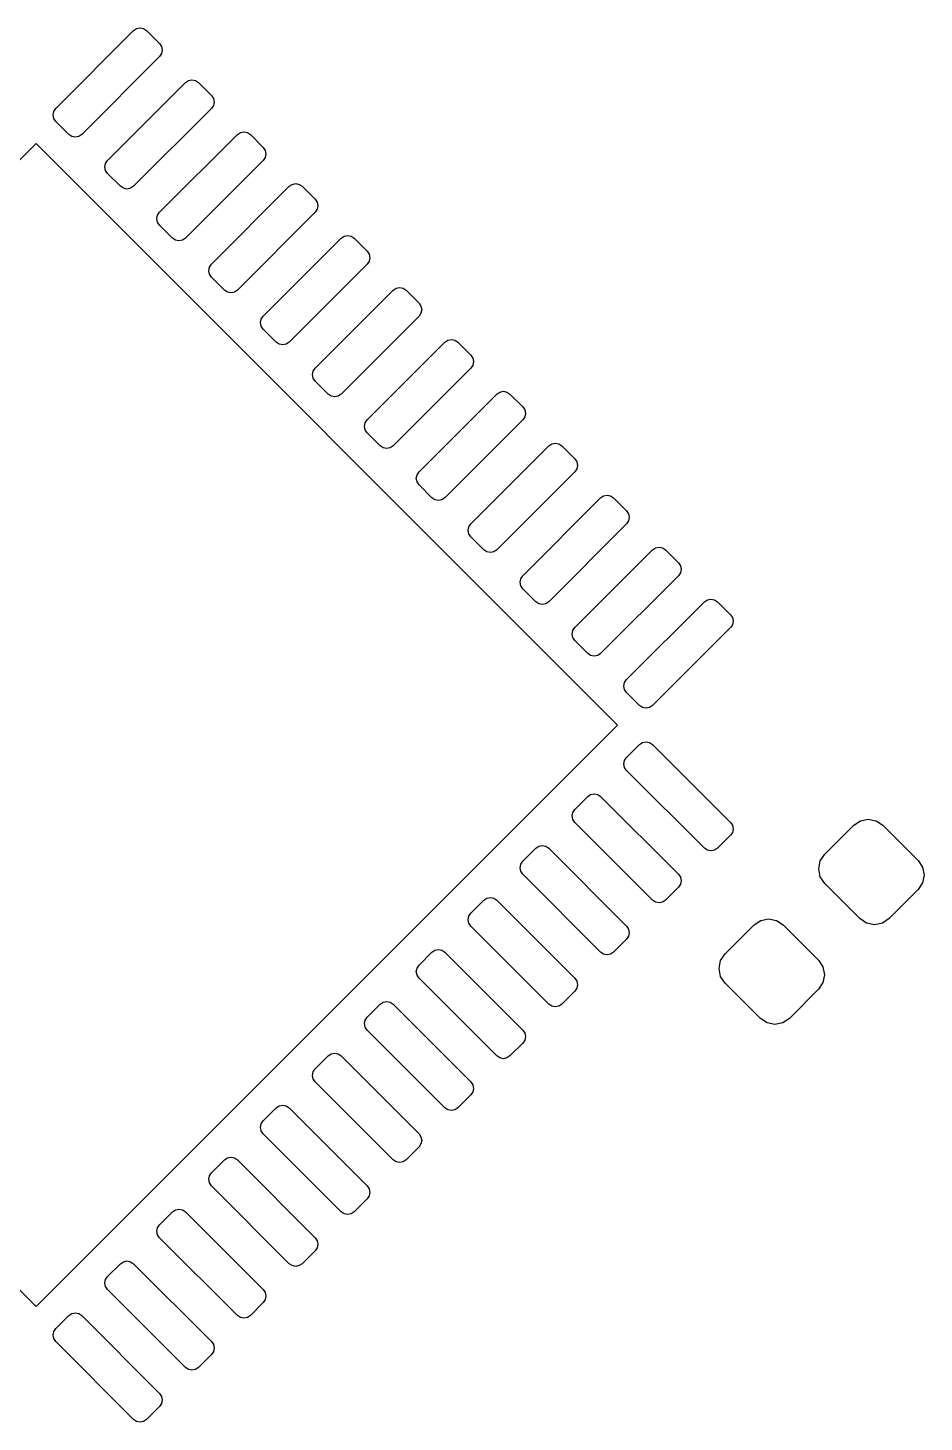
# Model space of a CAD drawing. Extents: x 110.5 to 208.1, y -115.3 to -60.
# Drawn here: x 168.99 to 175.1, y -90.75 to -81.25 of the extents above; entities that cross this region are included whole.
import ezdxf

# ---------------------------------------------------------------- set-up
doc = ezdxf.new("R2010")
doc.units = 0
doc.layers.add('BLACK', color=7, linetype='CONTINUOUS')

msp = doc.modelspace()

# ---------------------------------------------------------------- linework, layer by layer
at = {"layer": 'BLACK', "linetype": 'CONTINUOUS'}
for p, q in [((169.713243, -81.271224), (169.73352, -81.257675)), ((169.73352, -81.257675), (169.757437, -81.252918)), ((169.757437, -81.252918), (169.781354, -81.257675)), ((169.781354, -81.257675), (169.801631, -81.271224)), ((169.182913, -81.801554), (169.713243, -81.271224)), ((169.801631, -81.271224), (169.890019, -81.359612)), ((169.890019, -81.359612), (169.903568, -81.379889)), ((169.890019, -81.448), (169.359689, -81.97833)), ((169.903568, -81.427723), (169.890019, -81.448)), ((169.903568, -81.379889), (169.908325, -81.403806)), ((169.908325, -81.403806), (169.903568, -81.427723)), ((169.536466, -82.155107), (170.066796, -81.624777)), ((170.066796, -81.624777), (170.087073, -81.611228)), ((170.087073, -81.611228), (170.11099, -81.606471)), ((170.11099, -81.606471), (170.134907, -81.611228)), ((170.134907, -81.611228), (170.155184, -81.624777)), ((170.155184, -81.624777), (170.243572, -81.713165)), ((170.243572, -81.713165), (170.257121, -81.733442)), ((170.257121, -81.733442), (170.261878, -81.757359)), ((169.164607, -81.845748), (169.169364, -81.821831)), ((169.169364, -81.821831), (169.182913, -81.801554)), ((170.243572, -81.801553), (169.713242, -82.331883)), ((170.257121, -81.781276), (170.243572, -81.801553)), ((170.261878, -81.757359), (170.257121, -81.781276)), ((169.169364, -81.869665), (169.164607, -81.845748)), ((169.182913, -81.889942), (169.169364, -81.869665)), ((169.271301, -81.97833), (169.182913, -81.889942)), ((169.291578, -81.991879), (169.271301, -81.97833)), ((169.315495, -81.996636), (169.291578, -81.991879)), ((169.339412, -81.991879), (169.315495, -81.996636)), ((169.359689, -81.97833), (169.339412, -81.991879)), ((169.89002, -82.508661), (170.42035, -81.978331)), ((170.42035, -81.978331), (170.440627, -81.964782)), ((170.440627, -81.964782), (170.464544, -81.960025)), ((170.464544, -81.960025), (170.488461, -81.964782)), ((170.488461, -81.964782), (170.508738, -81.978331)), ((170.508738, -81.978331), (170.597126, -82.066719)), ((165.090532, -86), (169.05033, -82.040202)), ((169.05033, -82.040202), (173.010128, -86)), ((170.597126, -82.066719), (170.610675, -82.086996)), ((170.610675, -82.086996), (170.615432, -82.110913)), ((170.615432, -82.110913), (170.610675, -82.13483)), ((169.51816, -82.199301), (169.522917, -82.175384)), ((169.522917, -82.223218), (169.51816, -82.199301)), ((169.522917, -82.175384), (169.536466, -82.155107)), ((170.597126, -82.155107), (170.066796, -82.685437)), ((170.610675, -82.13483), (170.597126, -82.155107)), ((169.536466, -82.243495), (169.522917, -82.223218)), ((169.624854, -82.331883), (169.536466, -82.243495)), ((170.79418, -82.318335), (170.818097, -82.313578)), ((170.818097, -82.313578), (170.842014, -82.318335)), ((169.645131, -82.345432), (169.624854, -82.331883)), ((169.669048, -82.350189), (169.645131, -82.345432)), ((169.692965, -82.345432), (169.669048, -82.350189)), ((169.713242, -82.331883), (169.692965, -82.345432)), ((170.243573, -82.862214), (170.773903, -82.331884)), ((170.773903, -82.331884), (170.79418, -82.318335)), ((170.842014, -82.318335), (170.862291, -82.331884)), ((170.862291, -82.331884), (170.950679, -82.420272)), ((170.950679, -82.420272), (170.964228, -82.440549)), ((170.964228, -82.488383), (170.950679, -82.50866)), ((170.964228, -82.440549), (170.968985, -82.464466)), ((170.968985, -82.464466), (170.964228, -82.488383)), ((169.871714, -82.552855), (169.876471, -82.528938)), ((169.876471, -82.576772), (169.871714, -82.552855)), ((169.876471, -82.528938), (169.89002, -82.508661)), ((169.89002, -82.597049), (169.876471, -82.576772)), ((169.978408, -82.685437), (169.89002, -82.597049)), ((170.950679, -82.50866), (170.420349, -83.03899)), ((169.998685, -82.698986), (169.978408, -82.685437)), ((170.066796, -82.685437), (170.046519, -82.698986)), ((170.597126, -83.215767), (171.127456, -82.685437)), ((171.127456, -82.685437), (171.147733, -82.671888)), ((171.147733, -82.671888), (171.17165, -82.667131)), ((171.17165, -82.667131), (171.195567, -82.671888)), ((171.195567, -82.671888), (171.215844, -82.685437)), ((171.215844, -82.685437), (171.304232, -82.773825)), ((170.022602, -82.703743), (169.998685, -82.698986)), ((170.046519, -82.698986), (170.022602, -82.703743)), ((171.304232, -82.773825), (171.317781, -82.794102)), ((170.225267, -82.906408), (170.230024, -82.882491)), ((170.230024, -82.882491), (170.243573, -82.862214)), ((171.304232, -82.862213), (170.773902, -83.392543)), ((171.317781, -82.841936), (171.304232, -82.862213)), ((171.317781, -82.794102), (171.322538, -82.818019)), ((171.322538, -82.818019), (171.317781, -82.841936)), ((170.230024, -82.930325), (170.225267, -82.906408)), ((170.243573, -82.950602), (170.230024, -82.930325)), ((170.331961, -83.03899), (170.243573, -82.950602)), ((170.352238, -83.052539), (170.331961, -83.03899)), ((170.376155, -83.057296), (170.352238, -83.052539)), ((170.400072, -83.052539), (170.376155, -83.057296)), ((170.420349, -83.03899), (170.400072, -83.052539)), ((170.95068, -83.569321), (171.48101, -83.038991)), ((171.48101, -83.038991), (171.501287, -83.025442)), ((171.501287, -83.025442), (171.525204, -83.020685)), ((171.525204, -83.020685), (171.549121, -83.025442)), ((171.549121, -83.025442), (171.569398, -83.038991)), ((171.569398, -83.038991), (171.657786, -83.127379)), ((171.657786, -83.127379), (171.671335, -83.147656)), ((171.671335, -83.147656), (171.676092, -83.171573)), ((170.57882, -83.259961), (170.583577, -83.236044)), ((170.583577, -83.283878), (170.57882, -83.259961)), ((170.583577, -83.236044), (170.597126, -83.215767)), ((171.657786, -83.215767), (171.127456, -83.746097)), ((171.671335, -83.19549), (171.657786, -83.215767)), ((171.676092, -83.171573), (171.671335, -83.19549)), ((170.597126, -83.304155), (170.583577, -83.283878)), ((170.685514, -83.392543), (170.597126, -83.304155)), ((170.705791, -83.406092), (170.685514, -83.392543)), ((170.729708, -83.410849), (170.705791, -83.406092)), ((170.753625, -83.406092), (170.729708, -83.410849)), ((170.773902, -83.392543), (170.753625, -83.406092)), ((171.304233, -83.922874), (171.834563, -83.392544)), ((171.834563, -83.392544), (171.85484, -83.378995)), ((171.85484, -83.378995), (171.878757, -83.374238)), ((171.878757, -83.374238), (171.902674, -83.378995)), ((171.902674, -83.378995), (171.922951, -83.392544)), ((171.922951, -83.392544), (172.011339, -83.480932)), ((172.011339, -83.480932), (172.024888, -83.501209)), ((172.024888, -83.501209), (172.029645, -83.525126)), ((172.029645, -83.525126), (172.024888, -83.549043)), ((170.932374, -83.613515), (170.937131, -83.589598)), ((170.937131, -83.637432), (170.932374, -83.613515)), ((170.937131, -83.589598), (170.95068, -83.569321)), ((170.95068, -83.657709), (170.937131, -83.637432)), ((172.011339, -83.56932), (171.481009, -84.09965)), ((172.024888, -83.549043), (172.011339, -83.56932)), ((171.039068, -83.746097), (170.95068, -83.657709)), ((172.188117, -83.746098), (172.208394, -83.732549)), ((172.208394, -83.732549), (172.232311, -83.727792)), ((172.232311, -83.727792), (172.256228, -83.732549)), ((172.256228, -83.732549), (172.276505, -83.746098)), ((171.059345, -83.759646), (171.039068, -83.746097)), ((171.083262, -83.764403), (171.059345, -83.759646)), ((171.107179, -83.759646), (171.083262, -83.764403)), ((171.127456, -83.746097), (171.107179, -83.759646)), ((171.657787, -84.276428), (172.188117, -83.746098)), ((172.276505, -83.746098), (172.364893, -83.834486)), ((171.290684, -83.943151), (171.304233, -83.922874)), ((172.364893, -83.922874), (171.834563, -84.453204)), ((172.364893, -83.834486), (172.378442, -83.854763)), ((172.378442, -83.902597), (172.364893, -83.922874)), ((172.378442, -83.854763), (172.383199, -83.87868)), ((172.383199, -83.87868), (172.378442, -83.902597)), ((171.285927, -83.967068), (171.290684, -83.943151)), ((171.290684, -83.990985), (171.285927, -83.967068)), ((171.304233, -84.011262), (171.290684, -83.990985)), ((171.392621, -84.09965), (171.304233, -84.011262)), ((171.412898, -84.113199), (171.392621, -84.09965)), ((171.436815, -84.117956), (171.412898, -84.113199)), ((171.460732, -84.113199), (171.436815, -84.117956)), ((171.481009, -84.09965), (171.460732, -84.113199)), ((172.01134, -84.629981), (172.54167, -84.099651)), ((172.54167, -84.099651), (172.561947, -84.086102)), ((172.561947, -84.086102), (172.585864, -84.081345)), ((172.585864, -84.081345), (172.609781, -84.086102)), ((172.609781, -84.086102), (172.630058, -84.099651)), ((172.630058, -84.099651), (172.718446, -84.188039)), ((172.718446, -84.188039), (172.731995, -84.208316)), ((172.731995, -84.208316), (172.736752, -84.232233)), ((171.639481, -84.320622), (171.644238, -84.296705)), ((171.644238, -84.296705), (171.657787, -84.276428)), ((172.718446, -84.276427), (172.188116, -84.806757)), ((172.731995, -84.25615), (172.718446, -84.276427)), ((172.736752, -84.232233), (172.731995, -84.25615)), ((171.644238, -84.344539), (171.639481, -84.320622)), ((171.657787, -84.364816), (171.644238, -84.344539)), ((171.746175, -84.453204), (171.657787, -84.364816)), ((171.766452, -84.466753), (171.746175, -84.453204)), ((171.790369, -84.47151), (171.766452, -84.466753)), ((171.814286, -84.466753), (171.790369, -84.47151)), ((171.834563, -84.453204), (171.814286, -84.466753)), ((172.364893, -84.983534), (172.895223, -84.453204)), ((172.895223, -84.453204), (172.9155, -84.439655)), ((172.9155, -84.439655), (172.939417, -84.434898)), ((172.939417, -84.434898), (172.963334, -84.439655)), ((172.963334, -84.439655), (172.983611, -84.453204)), ((172.983611, -84.453204), (173.071999, -84.541592)), ((173.071999, -84.541592), (173.085548, -84.561869)), ((173.085548, -84.561869), (173.090305, -84.585786)), ((173.090305, -84.585786), (173.085548, -84.609703)), ((171.993034, -84.674175), (171.997791, -84.650258)), ((171.997791, -84.698092), (171.993034, -84.674175)), ((171.997791, -84.650258), (172.01134, -84.629981)), ((173.071999, -84.62998), (172.541669, -85.16031)), ((173.085548, -84.609703), (173.071999, -84.62998)), ((172.01134, -84.718369), (171.997791, -84.698092)), ((172.099728, -84.806757), (172.01134, -84.718369)), ((172.120005, -84.820306), (172.099728, -84.806757)), ((172.143922, -84.825063), (172.120005, -84.820306)), ((172.167839, -84.820306), (172.143922, -84.825063)), ((172.188116, -84.806757), (172.167839, -84.820306)), ((172.718447, -85.337088), (173.248777, -84.806758)), ((173.248777, -84.806758), (173.269054, -84.793209)), ((173.269054, -84.793209), (173.292971, -84.788452)), ((173.292971, -84.788452), (173.316888, -84.793209)), ((173.316888, -84.793209), (173.337165, -84.806758)), ((173.337165, -84.806758), (173.425553, -84.895146)), ((173.425553, -84.895146), (173.439102, -84.915423)), ((173.439102, -84.963257), (173.425553, -84.983534)), ((173.439102, -84.915423), (173.443859, -84.93934)), ((173.443859, -84.93934), (173.439102, -84.963257)), ((172.346587, -85.027728), (172.351344, -85.003811)), ((172.351344, -85.051645), (172.346587, -85.027728)), ((172.351344, -85.003811), (172.364893, -84.983534)), ((172.364893, -85.071922), (172.351344, -85.051645)), ((173.425553, -84.983534), (172.895223, -85.513864)), ((172.453281, -85.16031), (172.364893, -85.071922)), ((172.473558, -85.173859), (172.453281, -85.16031)), ((172.541669, -85.16031), (172.521392, -85.173859)), ((173.072, -85.690641), (173.60233, -85.160311)), ((173.60233, -85.160311), (173.622607, -85.146762)), ((173.622607, -85.146762), (173.646524, -85.142005)), ((173.646524, -85.142005), (173.670441, -85.146762)), ((173.670441, -85.146762), (173.690718, -85.160311)), ((173.690718, -85.160311), (173.779106, -85.248699)), ((172.497475, -85.178616), (172.473558, -85.173859)), ((172.521392, -85.173859), (172.497475, -85.178616)), ((173.779106, -85.248699), (173.792655, -85.268976)), ((172.704898, -85.357365), (172.718447, -85.337088)), ((173.779106, -85.337087), (173.248776, -85.867417)), ((173.792655, -85.31681), (173.779106, -85.337087)), ((173.792655, -85.268976), (173.797412, -85.292893)), ((173.797412, -85.292893), (173.792655, -85.31681)), ((172.700141, -85.381282), (172.704898, -85.357365)), ((172.704898, -85.405199), (172.700141, -85.381282)), ((172.718447, -85.425476), (172.704898, -85.405199)), ((172.806835, -85.513864), (172.718447, -85.425476)), ((172.827112, -85.527413), (172.806835, -85.513864)), ((172.851029, -85.53217), (172.827112, -85.527413)), ((172.874946, -85.527413), (172.851029, -85.53217)), ((172.895223, -85.513864), (172.874946, -85.527413)), ((173.053694, -85.734835), (173.058451, -85.710918)), ((173.058451, -85.710918), (173.072, -85.690641)), ((173.058451, -85.758752), (173.053694, -85.734835)), ((173.072, -85.779029), (173.058451, -85.758752)), ((173.160388, -85.867417), (173.072, -85.779029)), ((173.180665, -85.880966), (173.160388, -85.867417)), ((173.204582, -85.885723), (173.180665, -85.880966)), ((173.228499, -85.880966), (173.204582, -85.885723)), ((173.248776, -85.867417), (173.228499, -85.880966)), ((169.05033, -89.959798), (165.090532, -86)), ((173.010128, -86), (169.05033, -89.959798)), ((173.072, -86.220971), (173.160388, -86.132583)), ((173.160388, -86.132583), (173.180665, -86.119034)), ((173.180665, -86.119034), (173.204582, -86.114277)), ((173.204582, -86.114277), (173.228499, -86.119034)), ((173.228499, -86.119034), (173.248776, -86.132583)), ((173.248776, -86.132583), (173.779106, -86.662913)), ((173.053694, -86.265165), (173.058451, -86.241248)), ((173.058451, -86.289082), (173.053694, -86.265165)), ((173.058451, -86.241248), (173.072, -86.220971)), ((173.072, -86.309359), (173.058451, -86.289082)), ((173.60233, -86.839689), (173.072, -86.309359)), ((172.718447, -86.574524), (172.806835, -86.486136)), ((172.806835, -86.486136), (172.827112, -86.472587)), ((172.827112, -86.472587), (172.851029, -86.46783)), ((172.851029, -86.46783), (172.874946, -86.472587)), ((172.874946, -86.472587), (172.895223, -86.486136)), ((172.895223, -86.486136), (173.425553, -87.016466)), ((172.704898, -86.594801), (172.718447, -86.574524)), ((172.700141, -86.618718), (172.704898, -86.594801)), ((172.704898, -86.642635), (172.700141, -86.618718)), ((172.718447, -86.662912), (172.704898, -86.642635)), ((173.248777, -87.193242), (172.718447, -86.662912)), ((173.779106, -86.662913), (173.792655, -86.68319)), ((174.619533, -86.68234), (174.664952, -86.651992)), ((174.664952, -86.651992), (174.718528, -86.641335)), ((174.718528, -86.641335), (174.772103, -86.651992)), ((174.772103, -86.651992), (174.817523, -86.68234)), ((173.779106, -86.751301), (173.690718, -86.839689)), ((173.792655, -86.731024), (173.779106, -86.751301)), ((173.792655, -86.68319), (173.797412, -86.707107)), ((173.797412, -86.707107), (173.792655, -86.731024)), ((174.421543, -86.88033), (174.619533, -86.68234)), ((174.817523, -86.68234), (175.057939, -86.922756)), ((172.364893, -86.928078), (172.453281, -86.83969)), ((172.453281, -86.83969), (172.473558, -86.826141)), ((172.473558, -86.826141), (172.497475, -86.821384)), ((172.497475, -86.821384), (172.521392, -86.826141)), ((172.521392, -86.826141), (172.541669, -86.83969)), ((172.541669, -86.83969), (173.071999, -87.37002)), ((173.622607, -86.853238), (173.60233, -86.839689)), ((173.646524, -86.857995), (173.622607, -86.853238)), ((173.670441, -86.853238), (173.646524, -86.857995)), ((173.690718, -86.839689), (173.670441, -86.853238)), ((172.346587, -86.972272), (172.351344, -86.948355)), ((172.351344, -86.948355), (172.364893, -86.928078)), ((174.380538, -86.979325), (174.391195, -86.925749)), ((174.391195, -86.925749), (174.421543, -86.88033)), ((175.057939, -86.922756), (175.088287, -86.968176)), ((172.351344, -86.996189), (172.346587, -86.972272)), ((172.364893, -87.016466), (172.351344, -86.996189)), ((172.895223, -87.546796), (172.364893, -87.016466)), ((173.425553, -87.016466), (173.439102, -87.036743)), ((173.439102, -87.036743), (173.443859, -87.06066)), ((173.443859, -87.06066), (173.439102, -87.084577)), ((174.391195, -87.0329), (174.380538, -86.979325)), ((174.421543, -87.07832), (174.391195, -87.0329)), ((175.088287, -86.968176), (175.098944, -87.021751)), ((175.098944, -87.021751), (175.088287, -87.075327)), ((173.425553, -87.104854), (173.337165, -87.193242)), ((173.439102, -87.084577), (173.425553, -87.104854)), ((174.661959, -87.318736), (174.421543, -87.07832)), ((175.057939, -87.120746), (174.859949, -87.318736)), ((175.088287, -87.075327), (175.057939, -87.120746)), ((172.01134, -87.281631), (172.099728, -87.193243)), ((172.099728, -87.193243), (172.120005, -87.179694)), ((172.120005, -87.179694), (172.143922, -87.174937)), ((172.143922, -87.174937), (172.167839, -87.179694)), ((172.167839, -87.179694), (172.188116, -87.193243)), ((172.188116, -87.193243), (172.718446, -87.723573)), ((173.269054, -87.206791), (173.248777, -87.193242)), ((173.292971, -87.211548), (173.269054, -87.206791)), ((173.316888, -87.206791), (173.292971, -87.211548)), ((173.337165, -87.193242), (173.316888, -87.206791)), ((171.993034, -87.325825), (171.997791, -87.301908)), ((171.997791, -87.349742), (171.993034, -87.325825)), ((171.997791, -87.301908), (172.01134, -87.281631)), ((173.940711, -87.361162), (173.98613, -87.330814)), ((173.98613, -87.330814), (174.039706, -87.320157)), ((174.039706, -87.320157), (174.093281, -87.330814)), ((174.093281, -87.330814), (174.138701, -87.361162)), ((174.707379, -87.349084), (174.661959, -87.318736)), ((174.859949, -87.318736), (174.81453, -87.349084)), ((172.01134, -87.370019), (171.997791, -87.349742)), ((172.54167, -87.900349), (172.01134, -87.370019)), ((173.071999, -87.37002), (173.085548, -87.390297)), ((173.085548, -87.438131), (173.071999, -87.458408)), ((173.085548, -87.390297), (173.090305, -87.414214)), ((173.090305, -87.414214), (173.085548, -87.438131)), ((173.742721, -87.559152), (173.940711, -87.361162)), ((174.138701, -87.361162), (174.379117, -87.601578)), ((174.760954, -87.359741), (174.707379, -87.349084)), ((174.81453, -87.349084), (174.760954, -87.359741)), ((171.746175, -87.546796), (171.766452, -87.533247)), ((171.766452, -87.533247), (171.790369, -87.52849)), ((171.790369, -87.52849), (171.814286, -87.533247)), ((171.814286, -87.533247), (171.834563, -87.546796)), ((173.071999, -87.458408), (172.983611, -87.546796)), ((171.657787, -87.635184), (171.746175, -87.546796)), ((171.834563, -87.546796), (172.364893, -88.077126)), ((172.9155, -87.560345), (172.895223, -87.546796)), ((172.939417, -87.565102), (172.9155, -87.560345)), ((172.963334, -87.560345), (172.939417, -87.565102)), ((172.983611, -87.546796), (172.963334, -87.560345)), ((173.701716, -87.658147), (173.712373, -87.604571)), ((173.712373, -87.604571), (173.742721, -87.559152)), ((174.379117, -87.601578), (174.409465, -87.646998)), ((171.639481, -87.679378), (171.644238, -87.655461)), ((171.644238, -87.703295), (171.639481, -87.679378)), ((171.644238, -87.655461), (171.657787, -87.635184)), ((171.657787, -87.723572), (171.644238, -87.703295)), ((172.188117, -88.253902), (171.657787, -87.723572)), ((172.718446, -87.723573), (172.731995, -87.74385)), ((173.712373, -87.711722), (173.701716, -87.658147)), ((173.742721, -87.757142), (173.712373, -87.711722)), ((174.409465, -87.646998), (174.420122, -87.700573)), ((174.420122, -87.700573), (174.409465, -87.754149)), ((172.718446, -87.811961), (172.630058, -87.900349)), ((172.731995, -87.791684), (172.718446, -87.811961)), ((172.731995, -87.74385), (172.736752, -87.767767)), ((172.736752, -87.767767), (172.731995, -87.791684)), ((173.983137, -87.997558), (173.742721, -87.757142)), ((174.379117, -87.799568), (174.181127, -87.997558)), ((174.409465, -87.754149), (174.379117, -87.799568)), ((171.304233, -87.988738), (171.392621, -87.90035)), ((171.392621, -87.90035), (171.412898, -87.886801)), ((171.412898, -87.886801), (171.436815, -87.882044)), ((171.436815, -87.882044), (171.460732, -87.886801)), ((171.460732, -87.886801), (171.481009, -87.90035)), ((171.481009, -87.90035), (172.011339, -88.43068)), ((172.561947, -87.913898), (172.54167, -87.900349)), ((172.585864, -87.918655), (172.561947, -87.913898)), ((172.609781, -87.913898), (172.585864, -87.918655)), ((172.630058, -87.900349), (172.609781, -87.913898)), ((171.285927, -88.032932), (171.290684, -88.009015)), ((171.290684, -88.009015), (171.304233, -87.988738)), ((174.028557, -88.027906), (173.983137, -87.997558)), ((174.181127, -87.997558), (174.135708, -88.027906)), ((171.290684, -88.056849), (171.285927, -88.032932)), ((171.304233, -88.077126), (171.290684, -88.056849)), ((171.834563, -88.607456), (171.304233, -88.077126)), ((172.364893, -88.077126), (172.378442, -88.097403)), ((172.378442, -88.097403), (172.383199, -88.12132)), ((174.082132, -88.038563), (174.028557, -88.027906)), ((174.135708, -88.027906), (174.082132, -88.038563)), ((172.364893, -88.165514), (172.276505, -88.253902)), ((172.378442, -88.145237), (172.364893, -88.165514)), ((172.383199, -88.12132), (172.378442, -88.145237)), ((170.95068, -88.342291), (171.039068, -88.253903)), ((171.039068, -88.253903), (171.059345, -88.240354)), ((171.059345, -88.240354), (171.083262, -88.235597)), ((171.083262, -88.235597), (171.107179, -88.240354)), ((171.107179, -88.240354), (171.127456, -88.253903)), ((171.127456, -88.253903), (171.657786, -88.784233)), ((172.208394, -88.267451), (172.188117, -88.253902)), ((172.232311, -88.272208), (172.208394, -88.267451)), ((172.256228, -88.267451), (172.232311, -88.272208)), ((172.276505, -88.253902), (172.256228, -88.267451)), ((170.932374, -88.386485), (170.937131, -88.362568)), ((170.937131, -88.410402), (170.932374, -88.386485)), ((170.937131, -88.362568), (170.95068, -88.342291)), ((170.95068, -88.430679), (170.937131, -88.410402)), ((171.48101, -88.961009), (170.95068, -88.430679)), ((172.011339, -88.43068), (172.024888, -88.450957)), ((172.024888, -88.450957), (172.029645, -88.474874)), ((172.029645, -88.474874), (172.024888, -88.498791)), ((172.011339, -88.519068), (171.922951, -88.607456)), ((172.024888, -88.498791), (172.011339, -88.519068)), ((170.597126, -88.695845), (170.685514, -88.607457)), ((170.685514, -88.607457), (170.705791, -88.593908)), ((170.705791, -88.593908), (170.729708, -88.589151)), ((170.729708, -88.589151), (170.753625, -88.593908)), ((170.753625, -88.593908), (170.773902, -88.607457)), ((170.773902, -88.607457), (171.304232, -89.137787)), ((171.85484, -88.621005), (171.834563, -88.607456)), ((171.878757, -88.625762), (171.85484, -88.621005)), ((171.902674, -88.621005), (171.878757, -88.625762)), ((171.922951, -88.607456), (171.902674, -88.621005)), ((170.57882, -88.740039), (170.583577, -88.716122)), ((170.583577, -88.763956), (170.57882, -88.740039)), ((170.583577, -88.716122), (170.597126, -88.695845)), ((170.597126, -88.784233), (170.583577, -88.763956)), ((171.127456, -89.314563), (170.597126, -88.784233)), ((171.657786, -88.784233), (171.671335, -88.80451)), ((171.671335, -88.852344), (171.657786, -88.872621)), ((171.671335, -88.80451), (171.676092, -88.828427)), ((171.676092, -88.828427), (171.671335, -88.852344)), ((170.331961, -88.96101), (170.352238, -88.947461)), ((170.352238, -88.947461), (170.376155, -88.942704)), ((170.376155, -88.942704), (170.400072, -88.947461)), ((170.400072, -88.947461), (170.420349, -88.96101)), ((171.657786, -88.872621), (171.569398, -88.961009)), ((170.230024, -89.069675), (170.243573, -89.049398)), ((170.243573, -89.049398), (170.331961, -88.96101)), ((170.420349, -88.96101), (170.950679, -89.49134)), ((171.501287, -88.974558), (171.48101, -88.961009)), ((171.525204, -88.979315), (171.501287, -88.974558)), ((171.549121, -88.974558), (171.525204, -88.979315)), ((171.569398, -88.961009), (171.549121, -88.974558)), ((170.225267, -89.093592), (170.230024, -89.069675)), ((170.230024, -89.117509), (170.225267, -89.093592)), ((170.243573, -89.137786), (170.230024, -89.117509)), ((170.773903, -89.668116), (170.243573, -89.137786)), ((171.304232, -89.137787), (171.317781, -89.158064)), ((171.304232, -89.226175), (171.215844, -89.314563)), ((171.317781, -89.205898), (171.304232, -89.226175)), ((171.317781, -89.158064), (171.322538, -89.181981)), ((171.322538, -89.181981), (171.317781, -89.205898)), ((169.89002, -89.402951), (169.978408, -89.314563)), ((169.978408, -89.314563), (169.998685, -89.301014)), ((169.998685, -89.301014), (170.022602, -89.296257)), ((170.022602, -89.296257), (170.046519, -89.301014)), ((170.046519, -89.301014), (170.066796, -89.314563)), ((170.066796, -89.314563), (170.597126, -89.844893)), ((171.147733, -89.328112), (171.127456, -89.314563)), ((171.17165, -89.332869), (171.147733, -89.328112)), ((171.195567, -89.328112), (171.17165, -89.332869)), ((171.215844, -89.314563), (171.195567, -89.328112)), ((169.871714, -89.447145), (169.876471, -89.423228)), ((169.876471, -89.423228), (169.89002, -89.402951)), ((169.876471, -89.471062), (169.871714, -89.447145)), ((169.89002, -89.491339), (169.876471, -89.471062)), ((170.42035, -90.021669), (169.89002, -89.491339)), ((170.950679, -89.49134), (170.964228, -89.511617)), ((170.964228, -89.511617), (170.968985, -89.535534)), ((170.950679, -89.579728), (170.862291, -89.668116)), ((170.964228, -89.559451), (170.950679, -89.579728)), ((170.968985, -89.535534), (170.964228, -89.559451)), ((169.536466, -89.756505), (169.624854, -89.668117)), ((169.624854, -89.668117), (169.645131, -89.654568)), ((169.645131, -89.654568), (169.669048, -89.649811)), ((169.669048, -89.649811), (169.692965, -89.654568)), ((169.692965, -89.654568), (169.713242, -89.668117)), ((169.713242, -89.668117), (170.243572, -90.198447)), ((170.79418, -89.681665), (170.773903, -89.668116)), ((170.818097, -89.686422), (170.79418, -89.681665)), ((170.842014, -89.681665), (170.818097, -89.686422)), ((170.862291, -89.668116), (170.842014, -89.681665)), ((169.51816, -89.800699), (169.522917, -89.776782)), ((169.522917, -89.824616), (169.51816, -89.800699)), ((169.522917, -89.776782), (169.536466, -89.756505)), ((169.536466, -89.844893), (169.522917, -89.824616)), ((170.066796, -90.375223), (169.536466, -89.844893)), ((170.597126, -89.844893), (170.610675, -89.86517)), ((170.610675, -89.86517), (170.615432, -89.889087)), ((170.615432, -89.889087), (170.610675, -89.913004)), ((169.291578, -90.008121), (169.315495, -90.003364)), ((169.315495, -90.003364), (169.339412, -90.008121)), ((170.597126, -89.933281), (170.508738, -90.021669)), ((170.610675, -89.913004), (170.597126, -89.933281)), ((169.182913, -90.110058), (169.271301, -90.02167)), ((169.271301, -90.02167), (169.291578, -90.008121)), ((169.339412, -90.008121), (169.359689, -90.02167)), ((169.359689, -90.02167), (169.890019, -90.552)), ((170.440627, -90.035218), (170.42035, -90.021669)), ((170.464544, -90.039975), (170.440627, -90.035218)), ((170.488461, -90.035218), (170.464544, -90.039975)), ((170.508738, -90.021669), (170.488461, -90.035218)), ((169.164607, -90.154252), (169.169364, -90.130335)), ((169.169364, -90.178169), (169.164607, -90.154252)), ((169.169364, -90.130335), (169.182913, -90.110058)), ((169.182913, -90.198446), (169.169364, -90.178169)), ((169.713243, -90.728776), (169.182913, -90.198446)), ((170.243572, -90.286835), (170.155184, -90.375223)), ((170.243572, -90.198447), (170.257121, -90.218724)), ((170.257121, -90.266558), (170.243572, -90.286835)), ((170.257121, -90.218724), (170.261878, -90.242641)), ((170.261878, -90.242641), (170.257121, -90.266558)), ((170.087073, -90.388772), (170.066796, -90.375223)), ((170.155184, -90.375223), (170.134907, -90.388772)), ((170.11099, -90.393529), (170.087073, -90.388772)), ((170.134907, -90.388772), (170.11099, -90.393529)), ((169.890019, -90.552), (169.903568, -90.572277)), ((169.903568, -90.572277), (169.908325, -90.596194)), ((169.890019, -90.640388), (169.801631, -90.728776)), ((169.903568, -90.620111), (169.890019, -90.640388)), ((169.908325, -90.596194), (169.903568, -90.620111)), ((169.73352, -90.742325), (169.713243, -90.728776)), ((169.757437, -90.747082), (169.73352, -90.742325)), ((169.781354, -90.742325), (169.757437, -90.747082)), ((169.801631, -90.728776), (169.781354, -90.742325))]:
    msp.add_line(p, q, dxfattribs=at)

doc.saveas('drawing.dxf')
